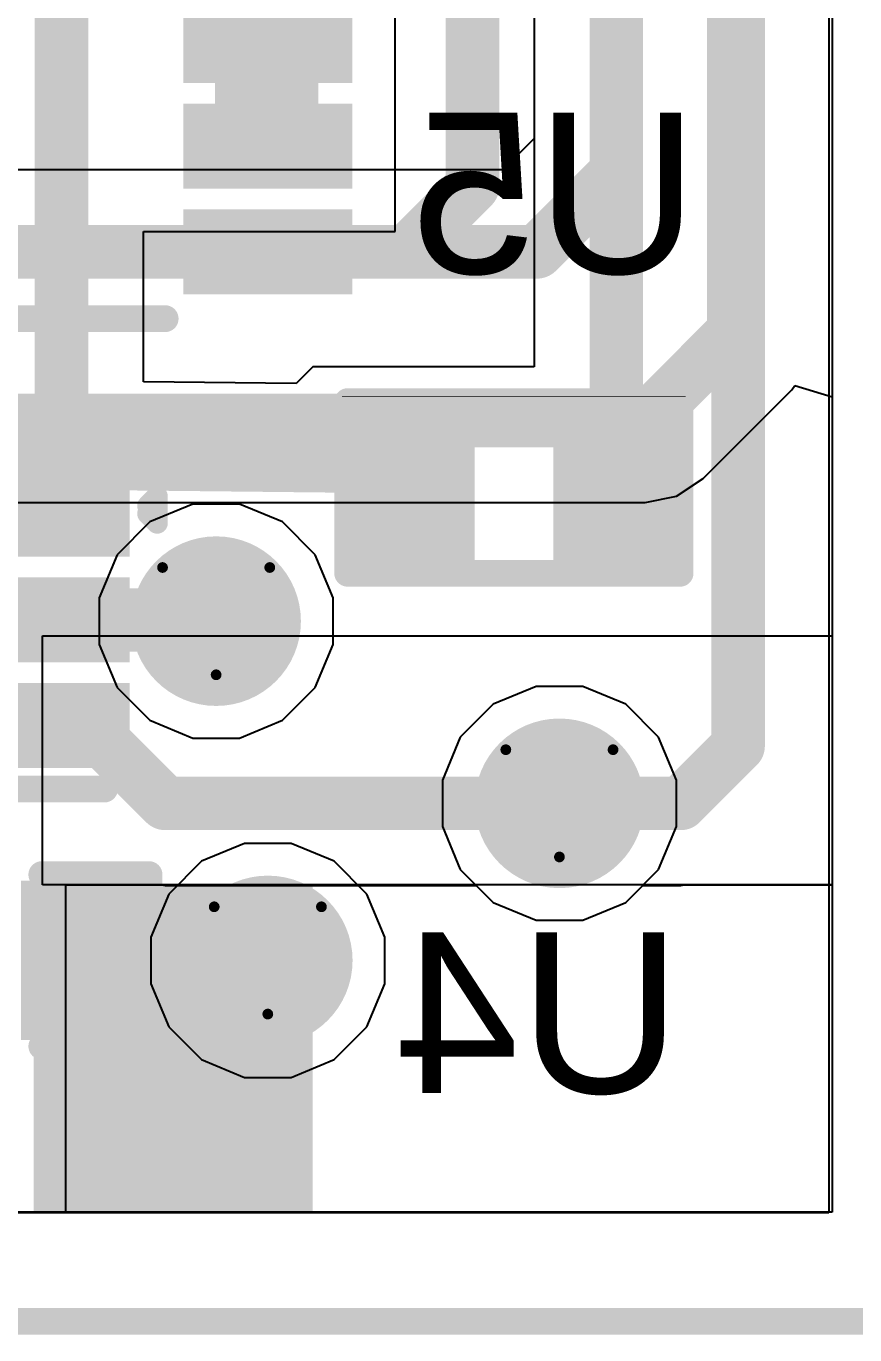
# Model space of a CAD drawing. Header units: inches. Extents: x -6 to 385, y -2 to 102.
# Drawn here: x 19.04 to 22.96, y -0.06 to 6.13 of the extents above; entities that cross this region are included whole.
import ezdxf

# ---------------------------------------------------------------- set-up
doc = ezdxf.new("R2010")
doc.units = ezdxf.units.IN
for name, color, linetype in [('Board outline', 216, 'Continuous'), ('Bottom Layer', 5, 'Continuous'), ('Bottom Overlay', 54, 'Continuous'), ('Bottom Paste', 16, 'Continuous'), ('Bottom Solder', 6, 'Continuous'), ('Drill Drawing', 1, 'Continuous'), ('Layer 1', 16, 'Continuous'), ('Layer 2', 76, 'Continuous'), ('Top Layer', 1, 'Continuous'), ('Top Solder', 216, 'Continuous'), ('Via Holes', 16, 'Continuous')]:
    doc.layers.add(name, color=color, linetype=linetype)
doc.styles.add('Arial', font='', dxfattribs={"height": 0.2})
doc.styles.get('Arial').set_extended_font_data('Arial')

# ---------------------------------------------------------------- blocks, each defined once
blk = doc.blocks.new('VFSOP_8_2_3___B_81')
at = {"layer": 'Bottom Layer'}
for points in [[(-1.7000093, 0.6000597599999999), (-1.7000093, 0.90005916), (-1.0000107, 0.90005916), (-1.0000107, 0.6000597599999999)], [(1.00000816, 0.6000597599999999), (1.00000816, 0.90005916), (1.70000676, 0.90005916), (1.70000676, 0.6000597599999999)], [(-1.70001184, 0.0999363), (-1.70001184, 0.3999356999999999), (-1.00001324, 0.3999356999999999), (-1.00001324, 0.09993629999999999)], [(1.0000107, 0.0999363), (1.0000107, 0.3999356999999999), (1.7000093, 0.3999356999999999), (1.7000093, 0.09993629999999999)], [(-1.7000093, -0.3999382399999999), (-1.7000093, -0.09993883999999997), (-1.0000107, -0.09993884000000001), (-1.0000107, -0.3999382399999999)], [(1.00000816, -0.3999382399999999), (1.00000816, -0.09993883999999997), (1.70000676, -0.09993884000000001), (1.70000676, -0.3999382399999999)], [(-1.7000093, -0.90006678), (-1.7000093, -0.6000673799999999), (-1.0000107, -0.6000673799999999), (-1.0000107, -0.90006678)], [(1.00000816, -0.90006678), (1.00000816, -0.6000673799999999), (1.70000676, -0.6000673799999999), (1.70000676, -0.90006678)]]:
    blk.add_hatch(color=5, dxfattribs=at).paths.add_polyline_path(points)
at = {"layer": 'Bottom Paste'}
for points in [[(-1.7000093, 0.6000597599999999), (-1.7000093, 0.90005916), (-1.0000107, 0.90005916), (-1.0000107, 0.6000597599999999)], [(1.00000816, 0.6000597599999999), (1.00000816, 0.90005916), (1.70000676, 0.90005916), (1.70000676, 0.6000597599999999)], [(-1.70001184, 0.0999363), (-1.70001184, 0.3999356999999999), (-1.00001324, 0.3999356999999999), (-1.00001324, 0.09993629999999999)], [(1.0000107, 0.0999363), (1.0000107, 0.3999356999999999), (1.7000093, 0.3999356999999999), (1.7000093, 0.09993629999999999)], [(-1.7000093, -0.3999382399999999), (-1.7000093, -0.09993883999999997), (-1.0000107, -0.09993884000000001), (-1.0000107, -0.3999382399999999)], [(1.00000816, -0.3999382399999999), (1.00000816, -0.09993883999999997), (1.70000676, -0.09993884000000001), (1.70000676, -0.3999382399999999)], [(-1.7000093, -0.90006678), (-1.7000093, -0.6000673799999999), (-1.0000107, -0.6000673799999999), (-1.0000107, -0.90006678)], [(1.00000816, -0.90006678), (1.00000816, -0.6000673799999999), (1.70000676, -0.6000673799999999), (1.70000676, -0.90006678)]]:
    blk.add_hatch(color=16, dxfattribs=at).paths.add_polyline_path(points)
at = {"layer": 'Bottom Solder'}
for points in [[(-1.7508093, 0.54925976), (-1.7508093, 0.9508591599999999), (-0.9492107, 0.9508591599999999), (-0.9492107, 0.54925976)], [(0.9492081599999999, 0.54925976), (0.9492081599999999, 0.9508591599999999), (1.75080676, 0.9508591599999999), (1.75080676, 0.54925976)], [(-1.75081184, 0.04913630000000004), (-1.75081184, 0.4507357), (-0.9492132399999998, 0.4507357), (-0.9492132399999998, 0.04913629999999996)], [(0.9492107, 0.04913630000000004), (0.9492107, 0.4507357), (1.7508093, 0.4507357), (1.7508093, 0.04913629999999996)], [(-1.7508093, -0.45073824), (-1.7508093, -0.04913883999999996), (-0.9492107, -0.04913884000000003), (-0.9492107, -0.45073824)], [(0.9492081599999999, -0.45073824), (0.9492081599999999, -0.04913883999999996), (1.75080676, -0.04913884000000003), (1.75080676, -0.45073824)], [(-1.7508093, -0.95086678), (-1.7508093, -0.54926738), (-0.9492107, -0.54926738), (-0.9492107, -0.95086678)], [(0.9492081599999999, -0.95086678), (0.9492081599999999, -0.54926738), (1.75080676, -0.54926738), (1.75080676, -0.95086678)]]:
    blk.add_hatch(color=6, dxfattribs=at).paths.add_polyline_path(points)
at = {"layer": 'Bottom Overlay'}
for points in [[(0.8635974599999999, 1.0668, 0.127, 0.127, 0), (-0.8636, 1.0668, 0.127, 0.127, 0)], [(-1.9304, -0.8636025399999999, 0.127, 0.127, 0), (-1.93040254, -0.66040254, 0.127, 0.127, 0)], [(-1.8288, -0.76200508, 0.127, 0.127, 0), (-1.93040254, -0.66040254, 0.127, 0.127, 0)], [(-1.8288, -0.76200508, 0.127, 0.127, 0), (-1.9304, -0.8636025399999999, 0.127, 0.127, 0)], [(0.8636, -1.06680254, 0.127, 0.127, 0), (-0.8636025399999999, -1.06680508, 0.127, 0.127, 0)]]:
    blk.add_lwpolyline(points, format="xyseb", dxfattribs=at)
for points in [[(-0.8953499999999999, 1.0668, 0.0635, 0.0635, 1), (-0.83185, 1.0668, 0.0635, 0.0635, 1)], [(0.8318474599999999, 1.0668, 0.0635, 0.0635, 1), (0.89534746, 1.0668, 0.0635, 0.0635, 1)], [(-1.96215254, -0.66040254, 0.0635, 0.0635, 1), (-1.89865254, -0.66040254, 0.0635, 0.0635, 1)], [(-1.96215254, -0.66040254, 0.0635, 0.0635, 1), (-1.89865254, -0.66040254, 0.0635, 0.0635, 1)], [(-1.86055, -0.76200508, 0.0635, 0.0635, 1), (-1.79705, -0.76200508, 0.0635, 0.0635, 1)], [(-1.86055, -0.76200508, 0.0635, 0.0635, 1), (-1.79705, -0.76200508, 0.0635, 0.0635, 1)], [(-1.96215, -0.8636025399999999, 0.0635, 0.0635, 1), (-1.89865, -0.8636025399999999, 0.0635, 0.0635, 1)], [(-1.96215, -0.8636025399999999, 0.0635, 0.0635, 1), (-1.89865, -0.8636025399999999, 0.0635, 0.0635, 1)], [(-0.89535254, -1.06680508, 0.0635, 0.0635, 1), (-0.8318525399999999, -1.06680508, 0.0635, 0.0635, 1)], [(0.83185, -1.06680254, 0.0635, 0.0635, 1), (0.8953499999999999, -1.06680254, 0.0635, 0.0635, 1)]]:
    blk.add_lwpolyline(points, format="xyseb", close=True, dxfattribs=at)
blk = doc.blocks.new('6_SON__1_45_1__B_82')
at = {"layer": 'Bottom Layer'}
for points in [[(-0.644906, 0.3499993), (-0.644906, 0.6499986999999999), (-0.1249172, 0.6499986999999999), (-0.1249172, 0.3499993)], [(0.1249172, 0.3499993), (0.1249172, 0.6499986999999999), (0.644906, 0.6499986999999999), (0.644906, 0.3499993)], [(-0.644906, -0.1499997), (-0.644906, 0.1499997), (-0.1249172, 0.1499997), (-0.1249172, -0.1499997)], [(0.1249172, -0.1499997), (0.1249172, 0.1499997), (0.644906, 0.1499997), (0.644906, -0.1499997)], [(-0.644906, -0.65000124), (-0.644906, -0.35000184), (-0.1249172, -0.35000184), (-0.1249172, -0.65000124)], [(0.1249172, -0.65000124), (0.1249172, -0.35000184), (0.644906, -0.35000184), (0.644906, -0.65000124)]]:
    blk.add_hatch(color=5, dxfattribs=at).paths.add_polyline_path(points)
at = {"layer": 'Bottom Paste'}
for points in [[(-0.644906, 0.3499993), (-0.644906, 0.6499986999999999), (-0.1249172, 0.6499986999999999), (-0.1249172, 0.3499993)], [(0.1249172, 0.3499993), (0.1249172, 0.6499986999999999), (0.644906, 0.6499986999999999), (0.644906, 0.3499993)], [(-0.644906, -0.1499997), (-0.644906, 0.1499997), (-0.1249172, 0.1499997), (-0.1249172, -0.1499997)], [(0.1249172, -0.1499997), (0.1249172, 0.1499997), (0.644906, 0.1499997), (0.644906, -0.1499997)], [(-0.644906, -0.65000124), (-0.644906, -0.35000184), (-0.1249172, -0.35000184), (-0.1249172, -0.65000124)], [(0.1249172, -0.65000124), (0.1249172, -0.35000184), (0.644906, -0.35000184), (0.644906, -0.65000124)]]:
    blk.add_hatch(color=16, dxfattribs=at).paths.add_polyline_path(points)
at = {"layer": 'Bottom Solder'}
for points in [[(-0.6957059999999999, 0.2991993), (-0.6957059999999999, 0.7007987), (-0.0741172, 0.7007987), (-0.0741172, 0.2991992999999999)], [(0.0741172, 0.2991993), (0.0741172, 0.7007987), (0.6957059999999999, 0.7007987), (0.6957059999999999, 0.2991992999999999)], [(-0.6957059999999999, -0.2007997), (-0.6957059999999999, 0.2007997), (-0.0741172, 0.2007997), (-0.0741172, -0.2007997)], [(0.0741172, -0.2007997), (0.0741172, 0.2007997), (0.6957059999999999, 0.2007997), (0.6957059999999999, -0.2007997)], [(-0.6957059999999999, -0.70080124), (-0.6957059999999999, -0.2992018399999999), (-0.0741172, -0.29920184), (-0.0741172, -0.70080124)], [(0.0741172, -0.70080124), (0.0741172, -0.2992018399999999), (0.6957059999999999, -0.29920184), (0.6957059999999999, -0.70080124)]]:
    blk.add_hatch(color=6, dxfattribs=at).paths.add_polyline_path(points)
at = {"layer": 'Bottom Overlay'}
for points in [[(0.57619646, 0.8011896599999999, 0.127, 0.127, 0), (-0.576199, 0.8011896599999999, 0.127, 0.127, 0)], [(-0.8260994399999999, -0.45805852, 0.0999998, 0.0999998, 0), (-0.82610198, -0.5850635999999999, 0.0999998, 0.0999998, 0)], [(-0.78119986, -0.50296318, 0.0999998, 0.0999998, 0), (-0.8260994399999999, -0.45805852, 0.0999998, 0.0999998, 0)], [(-0.78119732, -0.54015894, 0.0999998, 0.0999998, 0), (-0.82610198, -0.5850635999999999, 0.0999998, 0.0999998, 0)], [(0.576199, -0.8011947399999999, 0.127, 0.127, 0), (-0.576199, -0.8011922, 0.127, 0.127, 0)]]:
    blk.add_lwpolyline(points, format="xyseb", dxfattribs=at)
for points in [[(-0.607949, 0.8011896599999999, 0.0635, 0.0635, 1), (-0.544449, 0.8011896599999999, 0.0635, 0.0635, 1)], [(0.54444646, 0.8011896599999999, 0.0635, 0.0635, 1), (0.60794646, 0.8011896599999999, 0.0635, 0.0635, 1)], [(-0.8510981199999998, -0.45805852, 0.0499999, 0.0499999, 1), (-0.80110076, -0.45805852, 0.0499999, 0.0499999, 1)], [(-0.8510981199999998, -0.45805852, 0.0499999, 0.0499999, 1), (-0.80110076, -0.45805852, 0.0499999, 0.0499999, 1)], [(-0.8061985399999999, -0.50296318, 0.0499999, 0.0499999, 1), (-0.75620118, -0.50296318, 0.0499999, 0.0499999, 1)], [(-0.8061959999999999, -0.54015894, 0.0499999, 0.0499999, 1), (-0.7561986399999999, -0.54015894, 0.0499999, 0.0499999, 1)], [(-0.85110066, -0.5850635999999999, 0.0499999, 0.0499999, 1), (-0.8011032999999999, -0.5850635999999999, 0.0499999, 0.0499999, 1)], [(-0.85110066, -0.5850635999999999, 0.0499999, 0.0499999, 1), (-0.8011032999999999, -0.5850635999999999, 0.0499999, 0.0499999, 1)], [(-0.607949, -0.8011922, 0.0635, 0.0635, 1), (-0.544449, -0.8011922, 0.0635, 0.0635, 1)], [(0.544449, -0.8011947399999999, 0.0635, 0.0635, 1), (0.607949, -0.8011947399999999, 0.0635, 0.0635, 1)]]:
    blk.add_lwpolyline(points, format="xyseb", close=True, dxfattribs=at)
blk = doc.blocks.new('R___0402_B_119')
at = {"layer": 'Bottom Layer'}
for points in [[(-0.2412999999999999, 0.3174999999999999), (-0.2413000000000001, -0.3175), (-0.6985, -0.3174999999999999), (-0.6985, 0.3175)], [(0.6985, 0.3174999999999999), (0.6985, -0.3175), (0.2412999999999999, -0.3174999999999999), (0.2413000000000001, 0.3175)]]:
    blk.add_hatch(color=5, dxfattribs=at).paths.add_polyline_path(points)
at = {"layer": 'Bottom Paste'}
for points in [[(-0.2412999999999999, 0.3174999999999999), (-0.2413000000000001, -0.3175), (-0.6985, -0.3174999999999999), (-0.6985, 0.3175)], [(0.6985, 0.3174999999999999), (0.6985, -0.3175), (0.2412999999999999, -0.3174999999999999), (0.2413000000000001, 0.3175)]]:
    blk.add_hatch(color=16, dxfattribs=at).paths.add_polyline_path(points)
at = {"layer": 'Bottom Solder'}
for points in [[(-0.1862988399999999, 0.3725011599999999), (-0.18629884, -0.3725011600000001), (-0.75350116, -0.3725011599999999), (-0.75350116, 0.3725011600000001)], [(0.75350116, 0.3725011599999999), (0.75350116, -0.3725011600000001), (0.1862988399999999, -0.3725011599999999), (0.18629884, 0.3725011600000001)]]:
    blk.add_hatch(color=6, dxfattribs=at).paths.add_polyline_path(points)
at = {"layer": 'Bottom Overlay'}
for points in [[(-0.78740254, 0.40640254, 0.127, 0.127, 0), (-0.7874, -0.4064, 0.127, 0.127, 0)], [(-0.78740254, 0.40640254, 0.127, 0.127, 0), (0.7874, 0.4064, 0.127, 0.127, 0)], [(0.7874, -0.4064, 0.127, 0.127, 0), (0.7874, 0.4064, 0.127, 0.127, 0)], [(-0.8128, 0.4317974599999999, 0.0032258, 0.0032258, 0), (0.8128, 0.4317974599999999, 0.0032258, 0.0032258, 0)], [(-0.7874, -0.4064, 0.127, 0.127, 0), (0.7874, -0.4064, 0.127, 0.127, 0)]]:
    blk.add_lwpolyline(points, format="xyseb", dxfattribs=at)
for points in [[(-0.8191525399999998, 0.40640254, 0.0635, 0.0635, 1), (-0.75565254, 0.40640254, 0.0635, 0.0635, 1)], [(-0.8191525399999998, 0.40640254, 0.0635, 0.0635, 1), (-0.75565254, 0.40640254, 0.0635, 0.0635, 1)], [(0.7556499999999999, 0.4064, 0.0635, 0.0635, 1), (0.8191499999999999, 0.4064, 0.0635, 0.0635, 1)], [(0.7556499999999999, 0.4064, 0.0635, 0.0635, 1), (0.8191499999999999, 0.4064, 0.0635, 0.0635, 1)], [(-0.81360518, 0.4317974599999999, 0.0016129, 0.0016129, 1), (-0.8119948199999999, 0.4317974599999999, 0.0016129, 0.0016129, 1)], [(0.8119948199999999, 0.4317974599999999, 0.0016129, 0.0016129, 1), (0.81360518, 0.4317974599999999, 0.0016129, 0.0016129, 1)], [(-0.8191499999999999, -0.4064, 0.0635, 0.0635, 1), (-0.7556499999999999, -0.4064, 0.0635, 0.0635, 1)], [(-0.8191499999999999, -0.4064, 0.0635, 0.0635, 1), (-0.7556499999999999, -0.4064, 0.0635, 0.0635, 1)], [(0.7556499999999999, -0.4064, 0.0635, 0.0635, 1), (0.8191499999999999, -0.4064, 0.0635, 0.0635, 1)], [(0.7556499999999999, -0.4064, 0.0635, 0.0635, 1), (0.8191499999999999, -0.4064, 0.0635, 0.0635, 1)]]:
    blk.add_lwpolyline(points, format="xyseb", close=True, dxfattribs=at)
blk = doc.blocks.new('C___0402_B_156')
at = {"layer": 'Bottom Layer'}
for points in [[(-0.2413, 0.31749746), (-0.2412999999999999, -0.31750254), (-0.6985, -0.31750254), (-0.6985, 0.31749746)], [(0.6985, 0.3175), (0.6985, -0.3175), (0.2413, -0.3175), (0.2412999999999999, 0.3175)]]:
    blk.add_hatch(color=5, dxfattribs=at).paths.add_polyline_path(points)
at = {"layer": 'Bottom Paste'}
for points in [[(-0.2413, 0.31749746), (-0.2412999999999999, -0.31750254), (-0.6985, -0.31750254), (-0.6985, 0.31749746)], [(0.6985, 0.3175), (0.6985, -0.3175), (0.2413, -0.3175), (0.2412999999999999, 0.3175)]]:
    blk.add_hatch(color=16, dxfattribs=at).paths.add_polyline_path(points)
at = {"layer": 'Bottom Solder'}
for points in [[(-0.18130012, 0.37749734), (-0.18130012, -0.37750242), (-0.7584998799999999, -0.37750242), (-0.7584998799999999, 0.37749734)], [(0.7584998799999999, 0.37749988), (0.7584998799999999, -0.37749988), (0.18130012, -0.37749988), (0.18130012, 0.37749988)]]:
    blk.add_hatch(color=6, dxfattribs=at).paths.add_polyline_path(points)
at = {"layer": 'Bottom Overlay'}
for points in [[(-0.7874, 0.40639746, 0.127, 0.127, 0), (-0.7874, -0.4064, 0.127, 0.127, 0)], [(-0.2794, 0.40639746, 0.127, 0.127, 0), (-0.7874, 0.40639746, 0.127, 0.127, 0)], [(0.7874, 0.40639746, 0.127, 0.127, 0), (0.2794, 0.40639746, 0.127, 0.127, 0)], [(0.78740254, -0.40640508, 0.127, 0.127, 0), (0.7874, 0.40639746, 0.127, 0.127, 0)], [(-0.27940254, -0.40640508, 0.127, 0.127, 0), (-0.7874, -0.4064, 0.127, 0.127, 0)], [(0.78740254, -0.40640508, 0.127, 0.127, 0), (0.2794, -0.40640508, 0.127, 0.127, 0)]]:
    blk.add_lwpolyline(points, format="xyseb", dxfattribs=at)
for points in [[(-0.8191499999999999, 0.40639746, 0.0635, 0.0635, 1), (-0.7556499999999999, 0.40639746, 0.0635, 0.0635, 1)], [(-0.8191499999999999, 0.40639746, 0.0635, 0.0635, 1), (-0.7556499999999999, 0.40639746, 0.0635, 0.0635, 1)], [(-0.31115, 0.40639746, 0.0635, 0.0635, 1), (-0.24765, 0.40639746, 0.0635, 0.0635, 1)], [(0.24765, 0.40639746, 0.0635, 0.0635, 1), (0.31115, 0.40639746, 0.0635, 0.0635, 1)], [(0.7556499999999999, 0.40639746, 0.0635, 0.0635, 1), (0.8191499999999999, 0.40639746, 0.0635, 0.0635, 1)], [(0.7556499999999999, 0.40639746, 0.0635, 0.0635, 1), (0.8191499999999999, 0.40639746, 0.0635, 0.0635, 1)], [(-0.8191499999999999, -0.4064, 0.0635, 0.0635, 1), (-0.7556499999999999, -0.4064, 0.0635, 0.0635, 1)], [(-0.8191499999999999, -0.4064, 0.0635, 0.0635, 1), (-0.7556499999999999, -0.4064, 0.0635, 0.0635, 1)], [(-0.31115254, -0.40640508, 0.0635, 0.0635, 1), (-0.24765254, -0.40640508, 0.0635, 0.0635, 1)], [(0.24765, -0.40640508, 0.0635, 0.0635, 1), (0.31115, -0.40640508, 0.0635, 0.0635, 1)], [(0.75565254, -0.40640508, 0.0635, 0.0635, 1), (0.8191525399999998, -0.40640508, 0.0635, 0.0635, 1)], [(0.75565254, -0.40640508, 0.0635, 0.0635, 1), (0.8191525399999998, -0.40640508, 0.0635, 0.0635, 1)]]:
    blk.add_lwpolyline(points, format="xyseb", close=True, dxfattribs=at)

msp = doc.modelspace()

# ---------------------------------------------------------------- hatches: boundary and pattern name
at = {"layer": 'Bottom Layer'}
for points in [[(19.9314816, 5.5656226), (20.42212832, 5.5656226), (20.42212832, 6.0654946), (19.9314816, 6.0654946)], [(18.9572265, 3.773784679999999), (19.4772153, 3.773784679999999), (19.4772153, 4.18781484), (18.9572265, 4.18781484)], [(18.9572265, 3.17245746), (19.93753442, 3.17245746), (19.93753442, 3.47245686), (18.9572265, 3.47245686)], [(19.0736093, 0.5137048399999999), (20.39550658, 0.5137048399999999), (20.39550658, 2.06510636), (19.0736093, 2.06510636)]]:
    msp.add_hatch(color=5, dxfattribs=at).paths.add_polyline_path(points)
h = msp.add_hatch(color=5, dxfattribs=at)
edge = h.paths.add_edge_path()
edge.add_arc((19.93753442, 3.3164018), 0.2999994, 0, 360)
h = msp.add_hatch(color=5, dxfattribs=at)
edge = h.paths.add_edge_path()
edge.add_arc((21.56390658, 2.45357396), 0.2999994, 0, 360)
h = msp.add_hatch(color=5, dxfattribs=at)
edge = h.paths.add_edge_path()
edge.add_arc((20.1823193, 1.70955716), 0.2999994, 0, 360)
at = {"layer": 'Bottom Solder'}
h = msp.add_hatch(color=6, dxfattribs=at)
edge = h.paths.add_edge_path()
edge.add_arc((19.93753442, 3.3164018), 0.4015993999999999, 0, 360)
h = msp.add_hatch(color=6, dxfattribs=at)
edge = h.paths.add_edge_path()
edge.add_arc((21.56390658, 2.45357396), 0.4015993999999999, 0, 360)
h = msp.add_hatch(color=6, dxfattribs=at)
edge = h.paths.add_edge_path()
edge.add_arc((20.1823193, 1.70955716), 0.4015993999999999, 0, 360)
at = {"layer": 'Layer 1'}
h = msp.add_hatch(color=16, dxfattribs=at)
edge = h.paths.add_edge_path()
edge.add_arc((19.93753442, 3.3164018), 0.2999994, 0, 360)
h = msp.add_hatch(color=16, dxfattribs=at)
edge = h.paths.add_edge_path()
edge.add_arc((21.56390658, 2.45357396), 0.2999994, 0, 360)
h = msp.add_hatch(color=16, dxfattribs=at)
edge = h.paths.add_edge_path()
edge.add_arc((20.1823193, 1.70955716), 0.2999994, 0, 360)
at = {"layer": 'Layer 2'}
h = msp.add_hatch(color=76, dxfattribs=at)
edge = h.paths.add_edge_path()
edge.add_arc((19.93753442, 3.3164018), 0.2999994, 0, 360)
h = msp.add_hatch(color=76, dxfattribs=at)
edge = h.paths.add_edge_path()
edge.add_arc((21.56390658, 2.45357396), 0.2999994, 0, 360)
h = msp.add_hatch(color=76, dxfattribs=at)
edge = h.paths.add_edge_path()
edge.add_arc((20.1823193, 1.70955716), 0.2999994, 0, 360)
at = {"layer": 'Top Layer'}
h = msp.add_hatch(color=1, dxfattribs=at)
edge = h.paths.add_edge_path()
edge.add_arc((19.93753442, 3.3164018), 0.2999994, 0, 360)
h = msp.add_hatch(color=1, dxfattribs=at)
edge = h.paths.add_edge_path()
edge.add_arc((21.56390658, 2.45357396), 0.2999994, 0, 360)
h = msp.add_hatch(color=1, dxfattribs=at)
edge = h.paths.add_edge_path()
edge.add_arc((20.1823193, 1.70955716), 0.2999994, 0, 360)
at = {"layer": 'Top Solder'}
h = msp.add_hatch(color=216, dxfattribs=at)
edge = h.paths.add_edge_path()
edge.add_arc((19.93753442, 3.3164018), 0.4015993999999999, 0, 360)
h = msp.add_hatch(color=216, dxfattribs=at)
edge = h.paths.add_edge_path()
edge.add_arc((21.56390658, 2.45357396), 0.4015993999999999, 0, 360)
h = msp.add_hatch(color=216, dxfattribs=at)
edge = h.paths.add_edge_path()
edge.add_arc((20.1823193, 1.70955716), 0.4015993999999999, 0, 360)
at = {"layer": 'Via Holes'}
h = msp.add_hatch(color=7, dxfattribs=at)
edge = h.paths.add_edge_path()
edge.add_arc((19.93753442, 3.3164018), 0.1499997, 0, 360)
h = msp.add_hatch(color=7, dxfattribs=at)
edge = h.paths.add_edge_path()
edge.add_arc((21.56390658, 2.45357396), 0.1499997, 0, 360)
h = msp.add_hatch(color=7, dxfattribs=at)
edge = h.paths.add_edge_path()
edge.add_arc((20.1823193, 1.70955716), 0.1499997, 0, 360)

# ---------------------------------------------------------------- linework, layer by layer
at = {"layer": 'Board outline'}
msp.add_lwpolyline([(-7.619999999999999e-06, 0, 0.127, 0.127, 0), (23.37439826, 0, 0.127, 0.127, 0)], format="xyseb", dxfattribs=at)
at = {"layer": 'Bottom Layer'}
for p, q in [((21.44492282, 8.24608206), (21.44492282, 4.5209587)), ((20.7863186, 5.969622299999999), (20.7863186, 6.969625379999999)), ((20.78632114, 5.969622299999999), (20.7863186, 5.969622299999999)), ((20.78632114, 5.161622899999999), (20.78632114, 5.969622299999999)), ((19.59358794, 4.45027304), (19.59358794, 5.161622899999999)), ((19.59358794, 5.161622899999999), (20.78632114, 5.161622899999999)), ((20.39550658, 4.52096124), (20.31628144, 4.4425743)), ((20.39550658, 4.5209587), (20.39550658, 4.52096124)), ((21.44492282, 4.5209587), (20.39550658, 4.5209587)), ((20.31628144, 4.4425743), (19.59358794, 4.45027304)), ((19.11551676, 2.06824072), (19.11551676, 3.2462597)), ((19.11551676, 3.2462597), (22.85645924, 3.2462597)), ((22.85645924, 3.2462597), (22.85645924, 2.06824072)), ((22.85645924, 2.06824072), (19.11551676, 2.06824072)), ((19.22534382, 0.51794156), (19.22534382, 2.06824072)), ((19.22534382, 2.06824072), (19.68035434, 2.06824072)), ((19.68035434, 2.06824072), (19.6960998, 2.0651089)), ((19.6960998, 2.0651089), (21.16889848, 2.0651089)), ((21.16889848, 2.0651089), (21.25009212, 1.98391526)), ((21.87772104, 1.98391526), (21.95891468, 2.0651089)), ((21.95891468, 2.0651089), (22.13857396, 2.0651089)), ((22.13857396, 2.0651089), (22.15431942, 2.06824072)), ((22.15431942, 2.06824072), (22.85645924, 2.06824072)), ((22.85645924, 2.06824072), (22.85645924, 0.51793902)), ((21.25009212, 1.98391526), (21.45370868, 1.89957456)), ((21.67410448, 1.89957456), (21.87772104, 1.98391526)), ((21.45370868, 1.89957456), (21.67410448, 1.89957456)), ((19.40314636, 0.51793902), (19.22534382, 0.51794156)), ((22.85645924, 0.51793902), (19.40314636, 0.51793902))]:
    msp.add_line(p, q, dxfattribs=at)
for points in [[(22.41016092, 2.72516092, 0.254, 0.254, 0), (22.41016092, 10.51450018, 0.254, 0.254, 0)], [(21.83338788, 3.9494587, 0.254, 0.254, 0), (21.83338788, 8.406988519999999, 0.254, 0.254, 0)], [(21.15238848, 5.375782999999999, 0.254, 0.254, 0), (21.15238848, 7.984896399999999, 0.254, 0.254, 0)], [(19.20512288, 4.06592532, 0.254, 0.254, 0), (19.20512288, 6.30391932, 0.254, 0.254, 0)], [(20.84210462, 5.06549914, 0.254, 0.254, 0), (21.15238848, 5.375782999999999, 0.254, 0.254, 0)], [(20.1823193, 5.06549914, 0.254, 0.254, 0), (20.84210462, 5.06549914, 0.254, 0.254, 0)], [(19.2045082, 4.06593294, 0.254, 0.254, 0), (19.20512288, 4.06592532, 0.254, 0.254, 0)], [(19.20512288, 4.06592532, 0.254, 0.254, 0), (19.2197863, 4.06577038, 0.254, 0.254, 0)], [(19.20512288, 3.986956719999999, 0.254, 0.254, 0), (19.20512288, 4.06592532, 0.254, 0.254, 0)], [(19.2197863, 4.06577038, 0.254, 0.254, 0), (19.21981424, 4.06577038, 0.254, 0.254, 0)], [(19.21981424, 4.06577038, 0.254, 0.254, 0), (20.87915814, 4.04808944, 0.254, 0.254, 0)], [(19.2172209, 2.82245816, 0.254, 0.254, 0), (19.2402206, 2.79945846, 0.254, 0.254, 0)], [(19.2402206, 2.79945846, 0.254, 0.254, 0), (19.3502153, 2.79945846, 0.254, 0.254, 0)], [(19.3502153, 2.79945846, 0.254, 0.254, 0), (19.6960998, 2.45357396, 0.254, 0.254, 0)], [(22.13857396, 2.45357396, 0.254, 0.254, 0), (22.41016092, 2.72516092, 0.254, 0.254, 0)], [(19.6960998, 2.45357396, 0.254, 0.254, 0), (21.56390658, 2.45357396, 0.254, 0.254, 0)], [(21.56390658, 2.45357396, 0.254, 0.254, 0), (21.65753352, 2.45357396, 0.254, 0.254, 0)], [(21.65753352, 2.45357396, 0.254, 0.254, 0), (22.13857396, 2.45357396, 0.254, 0.254, 0)], [(19.36806896, 1.7095597, 0.508, 0.508, 0), (20.18231676, 1.7095597, 0.508, 0.508, 0)], [(20.18231676, 1.7095597, 0.254, 0.254, 0), (20.1823193, 1.70955716, 0.254, 0.254, 0)]]:
    msp.add_lwpolyline(points, format="xyseb", dxfattribs=at)
for points in [[(21.08888848, 5.375782999999999, 0.127, 0.127, 1), (21.21588848, 5.375782999999999, 0.127, 0.127, 1)], [(21.08888848, 5.375782999999999, 0.127, 0.127, 1), (21.21588848, 5.375782999999999, 0.127, 0.127, 1)], [(20.1188193, 5.06549914, 0.127, 0.127, 1), (20.2458193, 5.06549914, 0.127, 0.127, 1)], [(20.77860462, 5.06549914, 0.127, 0.127, 1), (20.90560462, 5.06549914, 0.127, 0.127, 1)], [(20.77860462, 5.06549914, 0.127, 0.127, 1), (20.90560462, 5.06549914, 0.127, 0.127, 1)], [(19.1410082, 4.06593294, 0.127, 0.127, 1), (19.2680082, 4.06593294, 0.127, 0.127, 1)], [(19.14162288, 4.06592532, 0.127, 0.127, 1), (19.26862288, 4.06592532, 0.127, 0.127, 1)], [(19.14162288, 4.06592532, 0.127, 0.127, 1), (19.26862288, 4.06592532, 0.127, 0.127, 1)], [(19.14162288, 4.06592532, 0.127, 0.127, 1), (19.26862288, 4.06592532, 0.127, 0.127, 1)], [(19.14162288, 4.06592532, 0.127, 0.127, 1), (19.26862288, 4.06592532, 0.127, 0.127, 1)], [(19.1562863, 4.06577038, 0.127, 0.127, 1), (19.2832863, 4.06577038, 0.127, 0.127, 1)], [(19.1562863, 4.06577038, 0.127, 0.127, 1), (19.2832863, 4.06577038, 0.127, 0.127, 1)], [(19.15631424, 4.06577038, 0.127, 0.127, 1), (19.28331424, 4.06577038, 0.127, 0.127, 1)], [(19.15631424, 4.06577038, 0.127, 0.127, 1), (19.28331424, 4.06577038, 0.127, 0.127, 1)], [(20.81565814, 4.04808944, 0.127, 0.127, 1), (20.94265814, 4.04808944, 0.127, 0.127, 1)], [(19.14162288, 3.986956719999999, 0.127, 0.127, 1), (19.26862288, 3.986956719999999, 0.127, 0.127, 1)], [(21.76988788, 3.9494587, 0.127, 0.127, 1), (21.89688788, 3.9494587, 0.127, 0.127, 1)], [(19.1537209, 2.82245816, 0.127, 0.127, 1), (19.2807209, 2.82245816, 0.127, 0.127, 1)], [(19.1767206, 2.79945846, 0.127, 0.127, 1), (19.3037206, 2.79945846, 0.127, 0.127, 1)], [(19.1767206, 2.79945846, 0.127, 0.127, 1), (19.3037206, 2.79945846, 0.127, 0.127, 1)], [(19.2867153, 2.79945846, 0.127, 0.127, 1), (19.4137153, 2.79945846, 0.127, 0.127, 1)], [(19.2867153, 2.79945846, 0.127, 0.127, 1), (19.4137153, 2.79945846, 0.127, 0.127, 1)], [(22.34666092, 2.72516092, 0.127, 0.127, 1), (22.47366092, 2.72516092, 0.127, 0.127, 1)], [(22.34666092, 2.72516092, 0.127, 0.127, 1), (22.47366092, 2.72516092, 0.127, 0.127, 1)], [(19.6325998, 2.45357396, 0.127, 0.127, 1), (19.7595998, 2.45357396, 0.127, 0.127, 1)], [(19.6325998, 2.45357396, 0.127, 0.127, 1), (19.7595998, 2.45357396, 0.127, 0.127, 1)], [(21.50040658, 2.45357396, 0.127, 0.127, 1), (21.62740658, 2.45357396, 0.127, 0.127, 1)], [(21.50040658, 2.45357396, 0.127, 0.127, 1), (21.62740658, 2.45357396, 0.127, 0.127, 1)], [(21.59403352, 2.45357396, 0.127, 0.127, 1), (21.72103352, 2.45357396, 0.127, 0.127, 1)], [(21.59403352, 2.45357396, 0.127, 0.127, 1), (21.72103352, 2.45357396, 0.127, 0.127, 1)], [(22.07507396, 2.45357396, 0.127, 0.127, 1), (22.20207396, 2.45357396, 0.127, 0.127, 1)], [(22.07507396, 2.45357396, 0.127, 0.127, 1), (22.20207396, 2.45357396, 0.127, 0.127, 1)], [(19.24106896, 1.7095597, 0.254, 0.254, 1), (19.49506896, 1.7095597, 0.254, 0.254, 1)], [(20.05531676, 1.7095597, 0.254, 0.254, 1), (20.30931676, 1.7095597, 0.254, 0.254, 1)], [(20.11881676, 1.7095597, 0.127, 0.127, 1), (20.24581676, 1.7095597, 0.127, 0.127, 1)], [(20.1188193, 1.70955716, 0.127, 0.127, 1), (20.2458193, 1.70955716, 0.127, 0.127, 1)]]:
    msp.add_lwpolyline(points, format="xyseb", close=True, dxfattribs=at)
at = {"layer": 'Drill Drawing'}
for points in [[(19.68353442, 3.5704018, 0.0508, 0.0508, 0), (20.19153442, 3.5704018, 0.0508, 0.0508, 0)], [(19.68353442, 3.5704018, 0.0508, 0.0508, 0), (19.93753442, 3.0624018, 0.0508, 0.0508, 0)], [(19.93753442, 3.0624018, 0.0508, 0.0508, 0), (20.19153442, 3.5704018, 0.0508, 0.0508, 0)], [(21.30990658, 2.70757396, 0.0508, 0.0508, 0), (21.81790658, 2.70757396, 0.0508, 0.0508, 0)], [(21.30990658, 2.70757396, 0.0508, 0.0508, 0), (21.56390658, 2.19957396, 0.0508, 0.0508, 0)], [(21.56390658, 2.19957396, 0.0508, 0.0508, 0), (21.81790658, 2.70757396, 0.0508, 0.0508, 0)], [(19.9283193, 1.96355716, 0.0508, 0.0508, 0), (20.4363193, 1.96355716, 0.0508, 0.0508, 0)], [(19.9283193, 1.96355716, 0.0508, 0.0508, 0), (20.1823193, 1.45555716, 0.0508, 0.0508, 0)], [(20.1823193, 1.45555716, 0.0508, 0.0508, 0), (20.4363193, 1.96355716, 0.0508, 0.0508, 0)]]:
    msp.add_lwpolyline(points, format="xyseb", dxfattribs=at)
for points in [[(19.67083442, 3.5704018, 0.0254, 0.0254, 1), (19.69623442, 3.5704018, 0.0254, 0.0254, 1)], [(19.67083442, 3.5704018, 0.0254, 0.0254, 1), (19.69623442, 3.5704018, 0.0254, 0.0254, 1)], [(20.17883442, 3.5704018, 0.0254, 0.0254, 1), (20.20423442, 3.5704018, 0.0254, 0.0254, 1)], [(20.17883442, 3.5704018, 0.0254, 0.0254, 1), (20.20423442, 3.5704018, 0.0254, 0.0254, 1)], [(19.92483442, 3.0624018, 0.0254, 0.0254, 1), (19.95023442, 3.0624018, 0.0254, 0.0254, 1)], [(19.92483442, 3.0624018, 0.0254, 0.0254, 1), (19.95023442, 3.0624018, 0.0254, 0.0254, 1)], [(21.29720658, 2.70757396, 0.0254, 0.0254, 1), (21.32260658, 2.70757396, 0.0254, 0.0254, 1)], [(21.29720658, 2.70757396, 0.0254, 0.0254, 1), (21.32260658, 2.70757396, 0.0254, 0.0254, 1)], [(21.80520658, 2.70757396, 0.0254, 0.0254, 1), (21.83060658, 2.70757396, 0.0254, 0.0254, 1)], [(21.80520658, 2.70757396, 0.0254, 0.0254, 1), (21.83060658, 2.70757396, 0.0254, 0.0254, 1)], [(21.55120658, 2.19957396, 0.0254, 0.0254, 1), (21.57660658, 2.19957396, 0.0254, 0.0254, 1)], [(21.55120658, 2.19957396, 0.0254, 0.0254, 1), (21.57660658, 2.19957396, 0.0254, 0.0254, 1)], [(19.9156193, 1.96355716, 0.0254, 0.0254, 1), (19.9410193, 1.96355716, 0.0254, 0.0254, 1)], [(19.9156193, 1.96355716, 0.0254, 0.0254, 1), (19.9410193, 1.96355716, 0.0254, 0.0254, 1)], [(20.4236193, 1.96355716, 0.0254, 0.0254, 1), (20.4490193, 1.96355716, 0.0254, 0.0254, 1)], [(20.4236193, 1.96355716, 0.0254, 0.0254, 1), (20.4490193, 1.96355716, 0.0254, 0.0254, 1)], [(20.1696193, 1.45555716, 0.0254, 0.0254, 1), (20.1950193, 1.45555716, 0.0254, 0.0254, 1)], [(20.1696193, 1.45555716, 0.0254, 0.0254, 1), (20.1950193, 1.45555716, 0.0254, 0.0254, 1)]]:
    msp.add_lwpolyline(points, format="xyseb", close=True, dxfattribs=at)
at = {"layer": 'Layer 1'}
for p, q in [((22.85645924, 6.31598686), (22.85645924, 0.51793902)), ((21.45370868, 3.00757336), (21.25009212, 2.92323266)), ((21.67410448, 3.00757336), (21.45370868, 3.00757336)), ((21.87772104, 2.92323266), (21.67410448, 3.00757336)), ((21.25009212, 2.92323266), (21.09424788, 2.76738842)), ((22.03356528, 2.76738842), (21.87772104, 2.92323266)), ((21.09424788, 2.76738842), (21.00990718, 2.56377186)), ((22.11790598, 2.56377186), (22.03356528, 2.76738842)), ((21.00990718, 2.56377186), (21.00990718, 2.34337606)), ((22.11790598, 2.34337606), (22.11790598, 2.56377186)), ((21.00990718, 2.34337606), (21.09424788, 2.1397595)), ((22.03356528, 2.1397595), (22.11790598, 2.34337606)), ((21.09424788, 2.1397595), (21.25009212, 1.98391526)), ((21.87772104, 1.98391526), (22.03356528, 2.1397595)), ((21.25009212, 1.98391526), (21.45370868, 1.89957456)), ((21.67410448, 1.89957456), (21.87772104, 1.98391526)), ((21.45370868, 1.89957456), (21.67410448, 1.89957456)), ((22.85645924, 0.51793902), (0.30171136, 0.51793648))]:
    msp.add_line(p, q, dxfattribs=at)
at = {"layer": 'Layer 2'}
for p, q in [((22.83968508, 6.83808132), (22.83968508, 0.5137048399999999)), ((19.82733652, 3.8704012), (19.62371996, 3.7860605)), ((20.04773232, 3.8704012), (19.82733652, 3.8704012)), ((20.25134888, 3.7860605), (20.04773232, 3.8704012)), ((19.62371996, 3.7860605), (19.46787572, 3.63021626)), ((20.40719312, 3.63021626), (20.25134888, 3.7860605)), ((19.46787572, 3.63021626), (19.38353502, 3.4265997)), ((20.49153382, 3.4265997), (20.40719312, 3.63021626)), ((19.38353502, 3.4265997), (19.38353502, 3.2062039)), ((20.49153382, 3.2062039), (20.49153382, 3.4265997)), ((19.38353502, 3.2062039), (19.46787572, 3.00258734)), ((20.40719312, 3.00258734), (20.49153382, 3.2062039)), ((19.46787572, 3.00258734), (19.62371996, 2.8467431)), ((20.25134888, 2.8467431), (20.40719312, 3.00258734)), ((21.45370868, 3.00757336), (21.25009212, 2.92323266)), ((21.67410448, 3.00757336), (21.45370868, 3.00757336)), ((21.87772104, 2.92323266), (21.67410448, 3.00757336)), ((21.25009212, 2.92323266), (21.09424788, 2.76738842)), ((22.03356528, 2.76738842), (21.87772104, 2.92323266)), ((19.62371996, 2.8467431), (19.82733652, 2.7624024)), ((20.04773232, 2.7624024), (20.25134888, 2.8467431)), ((19.82733652, 2.7624024), (20.04773232, 2.7624024)), ((21.09424788, 2.76738842), (21.00990718, 2.56377186)), ((22.11790598, 2.56377186), (22.03356528, 2.76738842)), ((21.00990718, 2.56377186), (21.00990718, 2.34337606)), ((22.11790598, 2.34337606), (22.11790598, 2.56377186)), ((21.00990718, 2.34337606), (21.09424788, 2.1397595)), ((22.03356528, 2.1397595), (22.11790598, 2.34337606)), ((20.0721214, 2.26355656), (19.86850484, 2.17921586)), ((20.2925172, 2.26355656), (20.0721214, 2.26355656)), ((20.49613376, 2.17921586), (20.2925172, 2.26355656)), ((19.86850484, 2.17921586), (19.7126606, 2.02337162)), ((20.651978, 2.02337162), (20.49613376, 2.17921586)), ((21.09424788, 2.1397595), (21.25009212, 1.98391526)), ((21.87772104, 1.98391526), (22.03356528, 2.1397595)), ((19.7126606, 2.02337162), (19.6283199, 1.81975506)), ((20.7363187, 1.81975506), (20.651978, 2.02337162)), ((21.25009212, 1.98391526), (21.45370868, 1.89957456)), ((21.67410448, 1.89957456), (21.87772104, 1.98391526)), ((21.45370868, 1.89957456), (21.67410448, 1.89957456)), ((19.6283199, 1.81975506), (19.6283199, 1.59935926)), ((20.7363187, 1.59935926), (20.7363187, 1.81975506)), ((19.6283199, 1.59935926), (19.7126606, 1.3957427)), ((20.651978, 1.3957427), (20.7363187, 1.59935926)), ((19.7126606, 1.3957427), (19.86850484, 1.23989846)), ((20.49613376, 1.23989846), (20.651978, 1.3957427)), ((19.86850484, 1.23989846), (20.0721214, 1.15555776)), ((20.2925172, 1.15555776), (20.49613376, 1.23989846)), ((20.0721214, 1.15555776), (20.2925172, 1.15555776)), ((22.83968508, 0.5137048399999999), (11.98081678, 0.5137048399999999))]:
    msp.add_line(p, q, dxfattribs=at)
at = {"layer": 'Top Layer'}
for p, q in [((21.44492282, 8.45058254), (21.44492282, 5.6021097)), ((21.44492282, 5.6021097), (21.29677732, 5.4539642)), ((21.29677732, 5.4539642), (18.8424058, 5.4539642)), ((22.24477898, 3.99227294), (22.66505246, 4.41254642)), ((22.66505246, 4.41254642), (22.67865924, 4.4329096)), ((22.67865924, 4.4329096), (22.85645924, 4.3789727)), ((22.85645924, 4.3789727), (22.85645924, 0.51793902)), ((22.1187518, 3.908064319999999), (22.24477898, 3.99227294)), ((21.97009322, 3.878493639999999), (22.1187518, 3.908064319999999)), ((17.52731064, 3.878493639999999), (21.97009322, 3.878493639999999)), ((21.45370868, 3.00757336), (21.25009212, 2.92323266)), ((21.67410448, 3.00757336), (21.45370868, 3.00757336)), ((21.87772104, 2.92323266), (21.67410448, 3.00757336)), ((21.25009212, 2.92323266), (21.09424788, 2.76738842)), ((22.03356528, 2.76738842), (21.87772104, 2.92323266)), ((21.09424788, 2.76738842), (21.00990718, 2.56377186)), ((22.11790598, 2.56377186), (22.03356528, 2.76738842)), ((21.00990718, 2.56377186), (21.00990718, 2.34337606)), ((22.11790598, 2.34337606), (22.11790598, 2.56377186)), ((21.00990718, 2.34337606), (21.09424788, 2.1397595)), ((22.03356528, 2.1397595), (22.11790598, 2.34337606)), ((21.09424788, 2.1397595), (21.25009212, 1.98391526)), ((21.87772104, 1.98391526), (22.03356528, 2.1397595)), ((21.25009212, 1.98391526), (21.45370868, 1.89957456)), ((21.67410448, 1.89957456), (21.87772104, 1.98391526)), ((21.45370868, 1.89957456), (21.67410448, 1.89957456)), ((22.85645924, 0.51793902), (12.90421092, 0.51793902))]:
    msp.add_line(p, q, dxfattribs=at)
for points in [[(21.83338788, 5.44120324, 0.254, 0.254, 0), (21.83338788, 24.55778934, 0.254, 0.254, 0)], [(22.3903667, 4.68723218, 0.254, 0.254, 0), (22.3903667, 16.39450112, 0.254, 0.254, 0)], [(21.45768378, 5.06549914, 0.254, 0.254, 0), (21.83338788, 5.44120324, 0.254, 0.254, 0)], [(18.4473977, 5.06549914, 0.254, 0.254, 0), (21.45768378, 5.06549914, 0.254, 0.254, 0)], [(21.97009322, 4.266958699999999, 0.254, 0.254, 0), (22.3903667, 4.68723218, 0.254, 0.254, 0)], [(17.13230254, 4.266958699999999, 0.254, 0.254, 0), (21.97009322, 4.266958699999999, 0.254, 0.254, 0)]]:
    msp.add_lwpolyline(points, format="xyseb", dxfattribs=at)
for points in [[(21.76988788, 5.44120324, 0.127, 0.127, 1), (21.89688788, 5.44120324, 0.127, 0.127, 1)], [(21.76988788, 5.44120324, 0.127, 0.127, 1), (21.89688788, 5.44120324, 0.127, 0.127, 1)], [(21.39418378, 5.06549914, 0.127, 0.127, 1), (21.52118378, 5.06549914, 0.127, 0.127, 1)], [(21.39418378, 5.06549914, 0.127, 0.127, 1), (21.52118378, 5.06549914, 0.127, 0.127, 1)], [(22.3268667, 4.68723218, 0.127, 0.127, 1), (22.4538667, 4.68723218, 0.127, 0.127, 1)], [(22.3268667, 4.68723218, 0.127, 0.127, 1), (22.4538667, 4.68723218, 0.127, 0.127, 1)], [(21.90659322, 4.266958699999999, 0.127, 0.127, 1), (22.03359322, 4.266958699999999, 0.127, 0.127, 1)], [(21.90659322, 4.266958699999999, 0.127, 0.127, 1), (22.03359322, 4.266958699999999, 0.127, 0.127, 1)]]:
    msp.add_lwpolyline(points, format="xyseb", close=True, dxfattribs=at)

# ---------------------------------------------------------------- block references
at = {"rotation": 180}
for name, p in [('VFSOP_8_2_3___B_81', (18.8323093, 5.815558599999999)), ('6_SON__1_45_1__B_82', (18.8323093, 3.322457159999999)), ('C___0402_B_156', (18.8323093, 1.70955716))]:
    msp.add_blockref(name, p, dxfattribs=at)
msp.add_blockref('R___0402_B_119', (21.34800658, 3.9494587))

# ---------------------------------------------------------------- texts
at = {"layer": 'Bottom Overlay', "style": 'Arial', "text_generation_flag": 2}
for s, p in [('U5', (22.22140082, 4.96283234)), ('U4', (22.14078122, 1.08136182))]:
    msp.add_text(s, height=0.7619999999999999, dxfattribs=at).set_placement(p)

doc.saveas('drawing.dxf')
